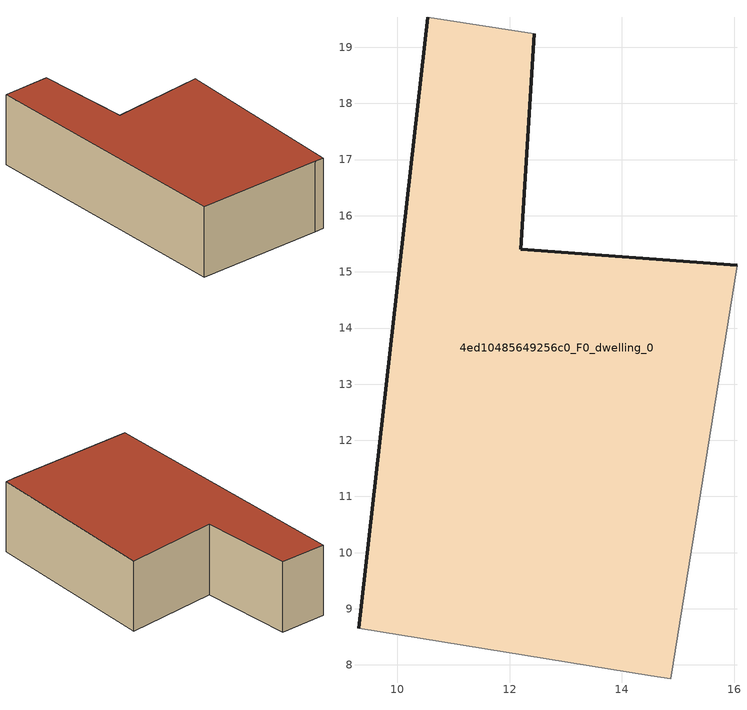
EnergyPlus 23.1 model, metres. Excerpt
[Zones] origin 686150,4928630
4ed10485649256c0_F0_dwelling_0
 floor ground (EU_floor_Construction): 12.44,19.24 12.2,15.4 16.05,15.11 14.87,7.75 14.51,7.81 9.31,8.66 10.54,19.53 z0
 wall outside (EU_wall_Construction): 10.54,19.53 9.31,8.66 / 16.05,15.11 12.2,15.4 12.44,19.24 z0:3
 wall adiabatic (EU_wall_Construction): 9.31,8.66 14.51,7.81 14.87,7.75 16.05,15.11 / 12.44,19.24 10.54,19.53 z0:3
 roof outside (EU_roof_Construction): 14.87,7.75 16.05,15.11 12.2,15.4 12.44,19.24 10.54,19.53 9.31,8.66 14.51,7.81 z3
[Building]
EU S2 Campaign: North Axis=0; Terrain=City; Solar Distribution=FullExterior
[Site:Location]
Bologna: Latitude=44.5; Longitude=11.25; Time Zone=1; Elevation=37
[SizingPeriod:WeatherFileDays]
AnnualSizingPeriod: Begin Month=1; Begin Day of Month=1; End Month=12; End Day of Month=31; Day of Week for Start Day=Monday; Use Weather File Daylight Saving Period=No; Use Weather File Rain and Snow Indicators=No
[MATERIAL]
EU_InternalMass_Material: Roughness=MediumRough; Thickness=0.1; Conductivity=1; Density=1800; Specific Heat=900; Thermal Absorptance=0.9; Solar Absorptance=0.7; Visible Absorptance=0.7
[MATERIAL:NOMASS] Roughness=MediumRough; Thermal Absorptance=0.9; Solar Absorptance=0.7; Visible Absorptance=0.7
Name | Thermal Resistance
EU_wall_NoMass | 0.734017
EU_roof_NoMass | 0.658631
EU_floor_NoMass | 0.747526
[CONSTRUCTION]
EU_wall_Construction: EU_wall_NoMass
EU_roof_Construction: EU_roof_NoMass
EU_floor_Construction: EU_floor_NoMass
EU_InternalMass_Construction: EU_InternalMass_Material
[ZONE]
4ed10485649256c0_F0_dwelling_0: Type=1; Multiplier=1; Ceiling Height=autocalculate; Volume=149.03; Floor Area=autocalculate; Part of Total Floor Area=Yes
[INTERNALMASS]
4ed10485649256c0_F0_dwelling_0_EU_InternalMass: Construction=EU_InternalMass_Construction; Zone or ZoneList=4ed10485649256c0_F0_dwelling_0; Surface Area=49.676
[OTHEREQUIPMENT]
EU_Step8_InternalGain_4ed10485649256c0_F0_dwelling_0_f000: Fuel Type=Electricity; Zone or ZoneList or Space or SpaceList=4ed10485649256c0_F0_dwelling_0; Schedule=EU_Step8_GainSchedule_4ed10485649256c0_F0_dwelling_0_f000; Design Level Calculation Method=Watts/Area; Power per Zone Floor Area=1; Fraction Latent=0; Fraction Radiant=0; Fraction Lost=0; Carbon Dioxide Generation Rate=0; EndUse Subcategory=EU_Step8_InternalGains
[ZONEVENTILATION:DESIGNFLOWRATE]
EU_ConstantAir_4ed10485649256c0_F0_dwelling_0: Zone or ZoneList or Space or SpaceList=4ed10485649256c0_F0_dwelling_0; Schedule=EU_AlwaysOn; Design Flow Rate Calculation Method=AirChanges/Hour; Air Changes per Hour=0.656562; Ventilation Type=Natural; Fan Pressure Rise=0; Fan Total Efficiency=1; Constant Term Coefficient=1; Temperature Term Coefficient=0; Velocity Term Coefficient=0; Velocity Squared Term Coefficient=0; Minimum Indoor Temperature=-100; Maximum Indoor Temperature=100; Delta Temperature=-100; Minimum Outdoor Temperature=-100; Maximum Outdoor Temperature=100; Maximum Wind Speed=40
[HVACTEMPLATE:THERMOSTAT]
EU_HeatOnly_4ed10485649256c0_F0_dwelling_0: Constant Heating Setpoint=20; Constant Cooling Setpoint=50
[HVACTEMPLATE:ZONE:IDEALLOADSAIRSYSTEM]
4ed10485649256c0_F0_dwelling_0: Template Thermostat=EU_HeatOnly_4ed10485649256c0_F0_dwelling_0; System Availability Schedule=EU_AlwaysOn; Maximum Heating Supply Air Temperature=50; Minimum Cooling Supply Air Temperature=13; Maximum Heating Supply Air Humidity Ratio=0.0156; Minimum Cooling Supply Air Humidity Ratio=0.0077; Heating Limit=NoLimit; Cooling Limit=NoLimit; Heating Availability Schedule=EU_AlwaysOn; Cooling Availability Schedule=EU_CoolingOff; Dehumidification Control Type=ConstantSensibleHeatRatio; Cooling Sensible Heat Ratio=0.7; Dehumidification Setpoint=60; Humidification Control Type=None; Humidification Setpoint=30; Outdoor Air Method=None; Outdoor Air Flow Rate per Person=0.00944; Outdoor Air Flow Rate per Zone Floor Area=0; Outdoor Air Flow Rate per Zone=0; Demand Controlled Ventilation Type=None; Outdoor Air Economizer Type=NoEconomizer; Heat Recovery Type=None; Sensible Heat Recovery Effectiveness=0.7; Latent Heat Recovery Effectiveness=0.65
[SIZING:ZONE]
4ed10485649256c0_F0_dwelling_0: Zone Cooling Design Supply Air Temperature Input Method=SupplyAirTemperature; Zone Cooling Design Supply Air Temperature=13; Zone Heating Design Supply Air Temperature Input Method=SupplyAirTemperature; Zone Heating Design Supply Air Temperature=50; Zone Cooling Design Supply Air Humidity Ratio=0.008; Zone Heating Design Supply Air Humidity Ratio=0.008; Cooling Design Air Flow Method=DesignDay; Cooling Design Air Flow Rate=0; Cooling Minimum Air Flow per Zone Floor Area=0.000762; Cooling Minimum Air Flow=0; Cooling Minimum Air Flow Fraction=0.2; Heating Design Air Flow Method=DesignDay; Heating Design Air Flow Rate=0; Heating Maximum Air Flow per Zone Floor Area=0.002032; Heating Maximum Air Flow=0.141576; Heating Maximum Air Flow Fraction=0.3; Account for Dedicated Outdoor Air System=No; Dedicated Outdoor Air System Control Strategy=NeutralSupplyAir; Dedicated Outdoor Air Low Setpoint Temperature for Design=autosize; Dedicated Outdoor Air High Setpoint Temperature for Design=autosize; Zone Load Sizing Method=Sensible Load Only No Latent Load; Zone Latent Cooling Design Supply Air Humidity Ratio Input Method=HumidityRatioDifference; Zone Cooling Design Supply Air Humidity Ratio Difference=0.005; Zone Latent Heating Design Supply Air Humidity Ratio Input Method=HumidityRatioDifference; Zone Humidification Design Supply Air Humidity Ratio Difference=0.005
[SCHEDULE:CONSTANT]
Name | Hourly Value
EU_AlwaysOn | 1
EU_CoolingOff | 0
[SCHEDULE:FILE]
EU_Step8_GainSchedule_4ed10485649256c0_F0_dwelling_0_f000: File=../../schedules/4ed10485649256c0/4ed10485649256c0_F0_dwelling_0_f000_gain.csv; Column Number=1; Rows to Skip at Top=0; Number of Hours of Data=8760; Column Separator=Comma; Interpolate to Timestep=No; Minutes per Item=60; Adjust Schedule for Daylight Savings=Yes
